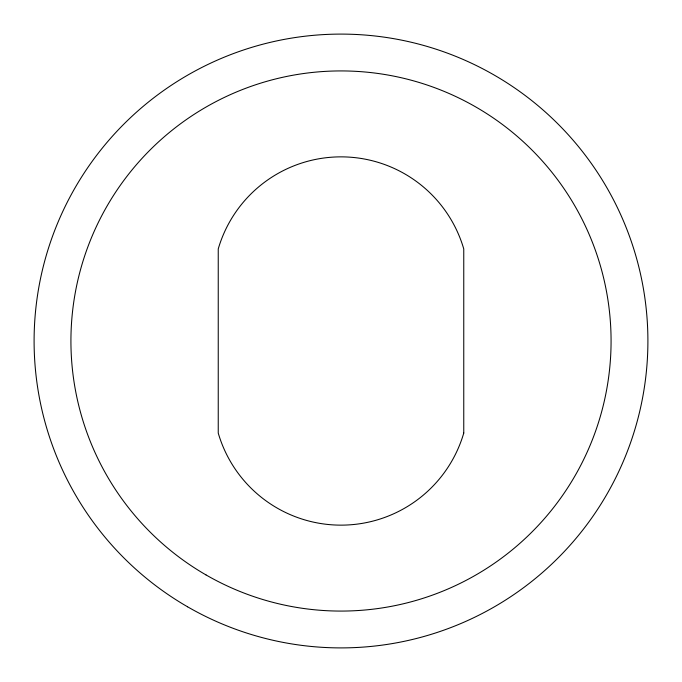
<?xml version="1.0" encoding="UTF-8"?>
<svg xmlns="http://www.w3.org/2000/svg" width="682" height="682" viewBox="0 0 682 682"><rect width="100%" height="100%" fill="white"/><g stroke="black" fill="none" stroke-linecap="round" stroke-linejoin="round"><path stroke-width="1.02" d="M463.76 433.07L463.76 248.93A127.875 127.875 0 0 0 218.24 248.93L218.24 433.07A127.875 127.875 0 0 0 463.76 433.07M187.55 606.784A306.9 306.9 0 0 0 647.9 341A306.9 306.9 0 0 0 187.55 75.216A306.9 306.9 0 0 0 187.55 606.784M205.964 574.892A270.072 270.072 0 0 0 611.072 341A270.072 270.072 0 0 0 205.964 107.108A270.072 270.072 0 0 0 205.964 574.892"/></g></svg>
